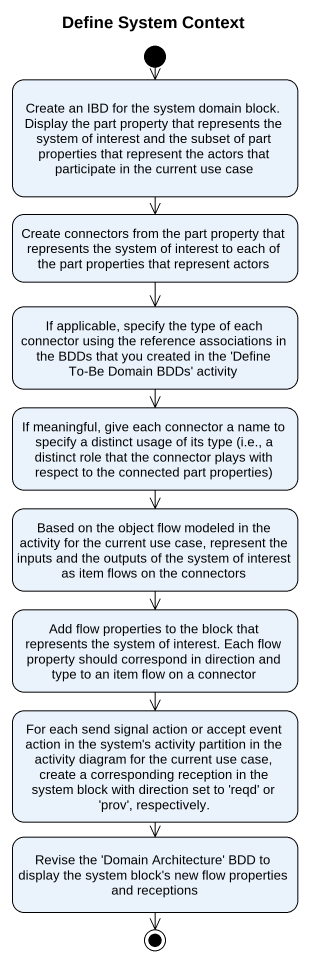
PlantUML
@startuml
title Define System Context
hide empty description
state "Create an IBD for the system domain block. Display the part property that represents the system of interest and the subset of part properties that represent the actors that participate in the current use case" as Create_an_IBD_for_the
state "Create connectors from the part property that represents the system of interest to each of the part properties that represent actors" as Create_connectors_from_the
state "If applicable, specify the type of each connector using the reference associations in the BDDs that you created in the 'Define To-Be Domain BDDs' activity" as If_applicable_specify_the
state "If meaningful, give each connector a name to specify a distinct usage of its type (i.e., a distinct role that the connector plays with respect to the connected part properties)" as If_meaningful_give_each
state "Based on the object flow modeled in the activity for the current use case, represent the inputs and the outputs of the system of interest as item flows on the connectors" as Based_on_the_object_flow
state "Add flow properties to the block that represents the system of interest. Each flow property should correspond in direction and type to an item flow on a connector" as Add_flow_properties_to_the
state "For each send signal action or accept event action in the system's activity partition in the activity diagram for the current use case, create a corresponding reception in the system block with direction set to 'reqd' or 'prov', respectively." as For_each_send_signal_action
state "Revise the 'Domain Architecture' BDD to display the system block's new flow properties and receptions" as Revise_the_Domain
[*] --> Create_an_IBD_for_the
Create_an_IBD_for_the --> Create_connectors_from_the
Create_connectors_from_the --> If_applicable_specify_the
If_applicable_specify_the --> If_meaningful_give_each
If_meaningful_give_each --> Based_on_the_object_flow
Based_on_the_object_flow --> Add_flow_properties_to_the
Add_flow_properties_to_the --> For_each_send_signal_action
For_each_send_signal_action --> Revise_the_Domain
Revise_the_Domain --> [*]
@enduml
